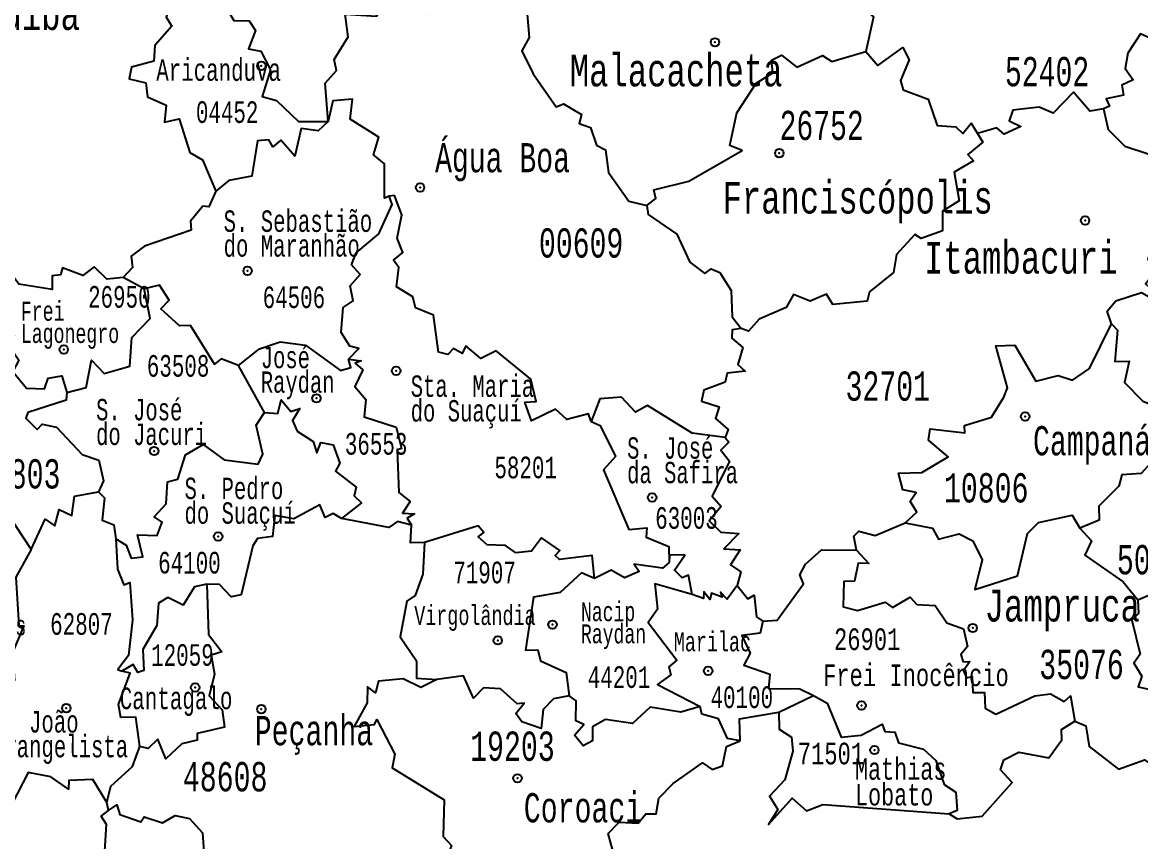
# Model space of a CAD drawing. Header units: millimetres. Extents: x 9851 to 10267, y 23387 to 23778.
# Drawn here: x 10162.65 to 10174.49, y 23537.9 to 23546.58 of the extents above; entities that cross this region are included whole.
import ezdxf
from ezdxf.enums import TextEntityAlignment as Align

# ---------------------------------------------------------------- set-up
doc = ezdxf.new("R2010")
doc.units = ezdxf.units.MM
doc.layers.add('3', color=7, linetype='Continuous')
doc.styles.add('MONOTXT', font='MONOTXT', dxfattribs={"height": 0.2})

# ---------------------------------------------------------------- blocks, each defined once
blk = doc.blocks.new('SEDE')
at = {"layer": '3', "color": 7, "linetype": 'Continuous'}
blk.add_circle((0, 0), 0.00451, dxfattribs=at)

msp = doc.modelspace()

# ---------------------------------------------------------------- linework, layer by layer
at = {"color": 7, "linetype": 'Continuous'}
for p, q in [((10163.943, 23543.759), (10163.722, 23543.879)), ((10165.218, 23542.45), (10164.94, 23542.947)), ((10170.662, 23539.276), (10171.029, 23539.451)), ((10163.565, 23538.234), (10163.548, 23538.319))]:
    msp.add_line(p, q, dxfattribs=at)
for points in [[(10174.427, 23548.005), (10174.583, 23548.014), (10174.56, 23547.952), (10174.427, 23547.92), (10174.294, 23547.628), (10174.031, 23547.414), (10174.123, 23547.313), (10174.122, 23547.096), (10174.261, 23546.858), (10174.491, 23546.878), (10174.667, 23547.019), (10174.629, 23546.81), (10174.743, 23546.723), (10174.635, 23546.587), (10174.618, 23546.4), (10174.489, 23546.462), (10174.356, 23546.255), (10174.326, 23546.092), (10174.412, 23545.973), (10174.293, 23545.916), (10174.308, 23545.81), (10174.127, 23545.772), (10174.162, 23545.695), (10174.097, 23545.665)], [(10164.756, 23547.565), (10164.705, 23547.63), (10164.642, 23547.597), (10164.556, 23547.331), (10164.231, 23546.817), (10164.177, 23546.636), (10164.237, 23546.542), (10164.055, 23546.337), (10164.046, 23546.171), (10163.808, 23546.107), (10163.785, 23545.985), (10163.961, 23545.942), (10163.977, 23545.792), (10164.174, 23545.704), (10164.157, 23545.526), (10164.314, 23545.561), (10164.426, 23545.204), (10164.562, 23545.127), (10164.701, 23544.793)], [(10164.756, 23547.565), (10164.587, 23547.116), (10164.891, 23546.602), (10165.053, 23546.599), (10165.122, 23546.494), (10165.048, 23546.3), (10165.178, 23546.278), (10165.281, 23546.08), (10165.192, 23545.795), (10165.345, 23545.754), (10165.575, 23545.532), (10165.89, 23545.531)], [(10170.795, 23547.225), (10170.979, 23546.907), (10171.428, 23547.127), (10171.561, 23547.107), (10171.568, 23546.72), (10171.661, 23546.641), (10171.58, 23546.274)], [(10165.89, 23545.531), (10165.859, 23545.938), (10165.979, 23546.073), (10165.953, 23546.19), (10166.101, 23546.43), (10166.069, 23546.669), (10166.403, 23546.648), (10166.511, 23546.823), (10166.564, 23546.788), (10166.655, 23546.863), (10166.757, 23546.739), (10166.939, 23546.67), (10167.002, 23546.84), (10166.903, 23546.976), (10167.026, 23547.133), (10167.212, 23546.959), (10167.391, 23547.017), (10167.523, 23546.939)], [(10168.095, 23546.912), (10168.124, 23546.778), (10167.996, 23546.668), (10168.017, 23546.423), (10167.942, 23546.28), (10168.06, 23546.038), (10168.303, 23545.688), (10168.381, 23545.719), (10168.572, 23545.607), (10168.549, 23545.511), (10168.668, 23545.469), (10168.732, 23545.28), (10168.825, 23545.233), (10168.857, 23544.991), (10169.072, 23544.687), (10169.265, 23544.642)], [(10169.265, 23544.642), (10169.358, 23544.716), (10169.339, 23544.808), (10169.707, 23544.9), (10170.271, 23545.226), (10170.142, 23545.279), (10170.216, 23545.622), (10170.421, 23545.938), (10170.596, 23546.048), (10170.582, 23546.18), (10170.689, 23546.236), (10170.852, 23546.107), (10171.124, 23546.232), (10171.221, 23546.168), (10171.58, 23546.274)], [(10171.58, 23546.274), (10171.708, 23546.125), (10171.975, 23546.317), (10172.039, 23546.184), (10171.949, 23545.966), (10171.978, 23545.868), (10172.24, 23545.767), (10172.336, 23545.488), (10172.536, 23545.474), (10172.609, 23545.404), (10172.697, 23545.514), (10172.763, 23545.404)], [(10166.536, 23544.742), (10166.486, 23544.718), (10166.488, 23545.082), (10166.369, 23545.18), (10166.426, 23545.366), (10166.124, 23545.557), (10166.148, 23545.77), (10165.939, 23545.749), (10165.89, 23545.531)], [(10174.097, 23545.665), (10173.953, 23545.642), (10173.78, 23545.843), (10173.565, 23545.621), (10173.415, 23545.684), (10173.136, 23545.651), (10173.1, 23545.54), (10173.221, 23545.479), (10173.047, 23545.398), (10172.969, 23545.465), (10172.763, 23545.404)], [(10174.097, 23545.665), (10174.148, 23545.446), (10174.322, 23545.27), (10174.828, 23545.103), (10174.865, 23544.616), (10175.051, 23544.604)], [(10165.89, 23545.531), (10165.785, 23545.432), (10165.606, 23545.459), (10165.538, 23545.164), (10165.39, 23545.334), (10165.305, 23545.264), (10165.262, 23545.338), (10165.143, 23545.328), (10165.084, 23544.954), (10164.84, 23544.905), (10164.701, 23544.793)], [(10172.763, 23545.404), (10172.821, 23545.312), (10172.661, 23545.182), (10172.723, 23545.115), (10172.515, 23544.996), (10172.569, 23544.691), (10172.393, 23544.58), (10172.393, 23544.374), (10172.167, 23544.293), (10172.1, 23544.333), (10171.907, 23544.121), (10171.873, 23543.931), (10171.621, 23543.727), (10171.594, 23543.63), (10171.232, 23543.594), (10171.165, 23543.704), (10170.993, 23543.627), (10170.815, 23543.699), (10170.74, 23543.562), (10170.452, 23543.436), (10170.339, 23543.309), (10170.261, 23543.338)], [(10164.701, 23544.793), (10164.629, 23544.629), (10164.563, 23544.636), (10164.435, 23544.477), (10164.439, 23544.381), (10163.945, 23544.212), (10163.806, 23544.105), (10163.818, 23543.984), (10163.722, 23543.879)], [(10166.104, 23543.015), (10166.216, 23543.128), (10166.12, 23543.152), (10166.029, 23543.297), (10166.049, 23543.563), (10166.155, 23543.633), (10166.123, 23543.79), (10166.228, 23543.912), (10166.139, 23544.013), (10166.186, 23544.139), (10166.428, 23544.34), (10166.569, 23544.653), (10166.536, 23544.742)], [(10168.674, 23542.352), (10168.647, 23542.435), (10168.417, 23542.375), (10168.296, 23542.484), (10168.043, 23542.361), (10167.971, 23542.559), (10168.091, 23542.565), (10168.034, 23542.802), (10167.667, 23543.101), (10167.505, 23543.021), (10167.349, 23543.154), (10167.31, 23543.073), (10167.217, 23543.126), (10167.158, 23543.063), (10167.057, 23543.089), (10167.005, 23543.481), (10166.816, 23543.557), (10166.788, 23543.673), (10166.613, 23543.78), (10166.637, 23543.985), (10166.583, 23544.064), (10166.682, 23544.145), (10166.621, 23544.294), (10166.67, 23544.542), (10166.594, 23544.747), (10166.536, 23544.742)], [(10169.265, 23544.642), (10169.279, 23544.546), (10169.58, 23544.338), (10169.72, 23544.042), (10169.878, 23543.921), (10169.945, 23543.972), (10170.036, 23543.932), (10170.157, 23543.74), (10170.167, 23543.463), (10170.261, 23543.338)], [(10174.183, 23543.389), (10174.137, 23543.522), (10174.229, 23543.633), (10174.498, 23543.72), (10174.63, 23543.646), (10174.643, 23543.72), (10174.543, 23543.811), (10174.628, 23543.926), (10174.569, 23544.081), (10174.637, 23544.198), (10174.819, 23544.245), (10175.019, 23544.403), (10175.051, 23544.604)], [(10163.722, 23543.879), (10163.547, 23543.86), (10163.413, 23543.991), (10163.293, 23543.9), (10163.079, 23543.983), (10163.057, 23543.908), (10162.969, 23543.896), (10162.97, 23543.751), (10162.617, 23543.809), (10162.544, 23543.905), (10162.466, 23543.819)], [(10162.466, 23543.819), (10162.505, 23543.712), (10162.442, 23543.557), (10162.567, 23543.261), (10162.5, 23543.177), (10162.617, 23543.005), (10162.553, 23542.882), (10162.699, 23542.705), (10162.888, 23542.7), (10162.926, 23542.814), (10163.07, 23542.837), (10163.125, 23542.662)], [(10163.125, 23542.662), (10163.33, 23542.715), (10163.387, 23543.005), (10163.521, 23542.863), (10163.791, 23542.939), (10163.811, 23543.242), (10164.008, 23543.443), (10163.943, 23543.759)], [(10164.94, 23542.947), (10164.758, 23543.017), (10164.687, 23542.96), (10164.435, 23543.369), (10164.316, 23543.366), (10164.119, 23543.547), (10164.207, 23543.638), (10164.105, 23543.798), (10163.943, 23543.759)], [(10171.999, 23541.281), (10172.123, 23541.394), (10172.051, 23541.51), (10172.114, 23541.601), (10171.975, 23541.628), (10171.927, 23541.806), (10172.174, 23541.815), (10172.453, 23541.979), (10172.245, 23542.157), (10172.263, 23542.275), (10172.629, 23542.232), (10172.627, 23542.312), (10172.911, 23542.401), (10173.044, 23542.611), (10173.08, 23542.709), (10172.957, 23543.154), (10173.158, 23543.161), (10173.382, 23542.782), (10173.618, 23542.84), (10173.768, 23542.79), (10173.949, 23542.915), (10174.183, 23543.389)], [(10174.183, 23543.389), (10174.245, 23543.32), (10174.218, 23542.988), (10174.369, 23542.992), (10174.318, 23542.767), (10174.513, 23542.569), (10174.767, 23542.47), (10174.915, 23542.194)], [(10170.261, 23543.338), (10170.168, 23543.324), (10170.165, 23543.235), (10170.281, 23543.138), (10170.226, 23542.957), (10170.303, 23542.887), (10170.113, 23542.867), (10170.092, 23542.772), (10169.867, 23542.686), (10169.842, 23542.57), (10170.028, 23542.508), (10169.99, 23542.387), (10170.124, 23542.268), (10170.094, 23542.185)], [(10164.94, 23542.947), (10165.162, 23543.125), (10165.381, 23543.196), (10165.652, 23543.162), (10166.022, 23542.894), (10166.131, 23542.925), (10166.104, 23543.015)], [(10166.104, 23543.015), (10166.24, 23542.996), (10166.178, 23542.972), (10166.256, 23542.902), (10166.173, 23542.725), (10166.29, 23542.585), (10166.273, 23542.402), (10166.61, 23542.292), (10166.667, 23542.067), (10166.62, 23542.052), (10166.639, 23541.602), (10166.758, 23541.506), (10166.676, 23541.383), (10166.803, 23541.376), (10166.725, 23541.328), (10166.774, 23541.256)], [(10163.125, 23542.662), (10163.118, 23542.58), (10162.712, 23542.448), (10162.691, 23542.39), (10162.809, 23542.27), (10162.862, 23542.326), (10163.015, 23542.292), (10163.286, 23542.004), (10163.462, 23541.944), (10163.512, 23541.725), (10163.458, 23541.609)], [(10165.218, 23542.45), (10165.359, 23542.437), (10165.393, 23542.583), (10165.496, 23542.459), (10165.589, 23542.492), (10165.514, 23542.363), (10165.562, 23542.25), (10165.732, 23542.14), (10165.769, 23542.023), (10165.813, 23542.131), (10165.942, 23542.105), (10166.013, 23541.912), (10165.967, 23541.829), (10166.188, 23541.657), (10166.167, 23541.566), (10166.242, 23541.493), (10166.033, 23541.327)], [(10170.094, 23542.185), (10169.742, 23542.23), (10169.272, 23542.523), (10169.144, 23542.454), (10168.994, 23542.612), (10168.767, 23542.594), (10168.674, 23542.352)], [(10163.642, 23541.111), (10163.752, 23541.045), (10163.807, 23540.905), (10163.927, 23540.921), (10163.872, 23541.154), (10164.079, 23541.145), (10164.132, 23541.286), (10164.05, 23541.345), (10164.176, 23541.482), (10164.19, 23541.716), (10164.3, 23541.743), (10164.38, 23541.999), (10164.566, 23542.11), (10164.79, 23541.946), (10165.151, 23541.903), (10165.198, 23542.007), (10165.129, 23542.314), (10165.218, 23542.45)], [(10168.674, 23542.352), (10168.769, 23542.311), (10168.932, 23541.984), (10168.806, 23541.842), (10169.073, 23541.208), (10169.264, 23541.227), (10169.257, 23541.13), (10169.495, 23541.029), (10169.501, 23540.859)], [(10170.094, 23542.185), (10170.132, 23542.136), (10170.048, 23542.049), (10170.138, 23541.933), (10169.954, 23541.563), (10170.049, 23541.453), (10169.925, 23541.3), (10170.046, 23541.181), (10170.238, 23541.167), (10170.079, 23541.005), (10170.25, 23540.993), (10170.149, 23540.834), (10170.26, 23540.762), (10170.22, 23540.616)], [(10174.915, 23542.194), (10174.947, 23542.046), (10174.658, 23541.984), (10174.497, 23541.801), (10174.29, 23541.788), (10174.261, 23541.667), (10174.047, 23541.456), (10174.05, 23541.31), (10173.848, 23541.224)], [(10174.462, 23540.465), (10175.168, 23540.768), (10175.288, 23540.881), (10175.276, 23540.964), (10175.39, 23541.002), (10175.371, 23541.108), (10175.898, 23541.274), (10176.044, 23541.443), (10176.252, 23541.478), (10176.485, 23541.825)], [(10162.747, 23540.996), (10162.896, 23541.319), (10162.997, 23541.247), (10163.043, 23541.422), (10163.177, 23541.357), (10163.207, 23541.562), (10163.458, 23541.609)], [(10163.458, 23541.609), (10163.524, 23541.545), (10163.5, 23541.309), (10163.622, 23541.259), (10163.642, 23541.111)], [(10162.021, 23541.138), (10162.088, 23541.144), (10162.084, 23541.226), (10162.222, 23541.219), (10162.278, 23541.07), (10162.369, 23541.045), (10162.352, 23541.149), (10162.437, 23541.192), (10162.489, 23541.388), (10162.747, 23540.996)], [(10166.033, 23541.327), (10165.944, 23541.38), (10165.858, 23541.338), (10165.801, 23541.471), (10165.528, 23541.324), (10165.327, 23541.358), (10165.3, 23541.134), (10165.141, 23541.113), (10165.092, 23541.035), (10164.968, 23540.517), (10164.865, 23540.497), (10164.741, 23540.627), (10164.607, 23540.63)], [(10166.774, 23541.256), (10166.623, 23541.294), (10166.534, 23541.23), (10166.033, 23541.327)], [(10166.909, 23541.071), (10166.761, 23541.068), (10166.774, 23541.256)], [(10171.484, 23540.99), (10171.454, 23541.139), (10171.506, 23541.192), (10171.68, 23541.145), (10171.999, 23541.281)], [(10171.999, 23541.281), (10172.289, 23541.222), (10172.352, 23541.108), (10172.568, 23541.164), (10172.714, 23541.089), (10172.814, 23540.889), (10172.734, 23540.574), (10173.188, 23540.717), (10173.292, 23541.166), (10173.408, 23541.285), (10173.765, 23541.363), (10173.848, 23541.224)], [(10168.711, 23540.69), (10168.686, 23540.935), (10168.34, 23540.892), (10168.293, 23540.935), (10168.344, 23540.987), (10168.149, 23541.12), (10168.044, 23540.981), (10167.877, 23540.961), (10167.768, 23541.04), (10167.572, 23541.047), (10167.479, 23541.132), (10167.537, 23541.178), (10167.478, 23541.249), (10166.909, 23541.071)], [(10173.848, 23541.224), (10173.97, 23541.089), (10173.898, 23540.936), (10174.305, 23540.656), (10174.462, 23540.465)], [(10163.642, 23541.111), (10163.662, 23540.789), (10163.727, 23540.624), (10163.792, 23540.649), (10163.821, 23540.251), (10163.777, 23539.876), (10163.665, 23539.727), (10163.708, 23539.709)], [(10166.909, 23541.071), (10166.893, 23540.737), (10166.812, 23540.511), (10166.724, 23540.45), (10166.651, 23540.071), (10166.825, 23539.819), (10166.827, 23539.636), (10167.041, 23539.619)], [(10162.747, 23540.996), (10162.586, 23540.703), (10162.617, 23540.192), (10162.668, 23540.189), (10162.549, 23539.905), (10162.569, 23539.609), (10162.105, 23539.143), (10161.878, 23539.121), (10161.796, 23539.19)], [(10169.744, 23540.52), (10169.704, 23540.725), (10169.636, 23540.696), (10169.557, 23540.777), (10169.667, 23540.938), (10169.502, 23540.942), (10169.501, 23540.859)], [(10170.492, 23540.238), (10170.642, 23540.25), (10170.922, 23540.633), (10170.884, 23540.728), (10170.942, 23540.842), (10171.113, 23540.994), (10171.484, 23540.99)], [(10171.484, 23540.99), (10171.614, 23540.85), (10171.501, 23540.853), (10171.463, 23540.663), (10171.347, 23540.658), (10171.341, 23540.391), (10171.492, 23540.35), (10171.785, 23540.439), (10171.863, 23540.382), (10172.051, 23540.494), (10172.123, 23540.416), (10172.315, 23540.405), (10172.44, 23540.221), (10172.616, 23540.156), (10172.659, 23539.969), (10172.587, 23539.884), (10172.612, 23539.807), (10172.682, 23539.812), (10172.617, 23539.713), (10172.646, 23539.639), (10172.707, 23539.653), (10172.714, 23539.481), (10172.837, 23539.481), (10172.844, 23539.317), (10172.958, 23539.253), (10173.37, 23539.446), (10173.535, 23539.468), (10173.682, 23539.386), (10173.749, 23539.447), (10173.794, 23539.178)], [(10169.501, 23540.859), (10169.43, 23540.799), (10169.128, 23540.842), (10169.181, 23540.764), (10169.028, 23540.698), (10168.887, 23540.778), (10168.711, 23540.69)], [(10168.711, 23540.69), (10168.572, 23540.75), (10168.347, 23540.543), (10168.065, 23540.493), (10167.979, 23539.931), (10168.109, 23539.936), (10168.138, 23539.819), (10168.409, 23539.696), (10168.44, 23539.446)], [(10164.607, 23540.63), (10164.475, 23540.601), (10164.356, 23540.409), (10164.192, 23540.489), (10164.094, 23540.43), (10164.077, 23540.191), (10163.928, 23539.939), (10163.939, 23539.717), (10163.877, 23539.694), (10163.828, 23539.779), (10163.708, 23539.709)], [(10164.607, 23540.63), (10164.623, 23540.097), (10164.766, 23539.915), (10164.652, 23539.878), (10164.688, 23539.678), (10164.632, 23539.447), (10164.767, 23539.299), (10164.792, 23539.114), (10164.504, 23539.049), (10164.505, 23538.976), (10164.343, 23538.938), (10164.173, 23538.779), (10164.087, 23538.988), (10163.984, 23538.889), (10163.897, 23538.909)], [(10169.744, 23540.52), (10169.348, 23540.635), (10169.377, 23540.364), (10169.277, 23540.224), (10169.582, 23539.825), (10169.496, 23539.756), (10169.516, 23539.669), (10169.375, 23539.568), (10169.827, 23539.334)], [(10170.22, 23540.616), (10170.115, 23540.472), (10170.042, 23540.547), (10170.06, 23540.492), (10169.949, 23540.535), (10169.931, 23540.467), (10169.867, 23540.549), (10169.863, 23540.48), (10169.744, 23540.52)], [(10170.22, 23540.616), (10170.332, 23540.474), (10170.399, 23540.515), (10170.423, 23540.283), (10170.492, 23540.238)], [(10174.462, 23540.465), (10174.466, 23540.318), (10174.398, 23540.249), (10174.485, 23539.89), (10174.419, 23539.794), (10174.502, 23539.654), (10174.463, 23539.541), (10174.911, 23539.443), (10174.869, 23539.174), (10175.017, 23539.066)], [(10170.492, 23540.238), (10170.463, 23540.111), (10170.27, 23540.086), (10170.357, 23539.898), (10170.289, 23539.774), (10170.566, 23539.677), (10170.55, 23539.524), (10170.884, 23539.52), (10171.029, 23539.451)], [(10163.897, 23538.909), (10163.853, 23539.222), (10163.695, 23539.218), (10163.67, 23539.355), (10163.793, 23539.688), (10163.708, 23539.709)], [(10167.041, 23539.619), (10166.873, 23539.535), (10166.685, 23539.626), (10166.424, 23539.603), (10166.391, 23539.479), (10166.308, 23539.543), (10166.305, 23539.372), (10166.166, 23539.123), (10166.382, 23539.142), (10166.406, 23539.197), (10166.596, 23538.828), (10166.567, 23538.683), (10167.12, 23538.345), (10167.107, 23537.958), (10167.197, 23537.862), (10167.104, 23537.626), (10167.21, 23537.576), (10167.096, 23537.523), (10167.23, 23537.359)], [(10168.44, 23539.446), (10168.277, 23539.416), (10168.166, 23539.302), (10168.144, 23539.1), (10167.94, 23539.173), (10167.877, 23539.259), (10167.965, 23539.37), (10167.89, 23539.361), (10167.714, 23539.521), (10167.536, 23539.533), (10167.428, 23539.423), (10167.324, 23539.659), (10167.041, 23539.619)], [(10169.827, 23539.334), (10169.623, 23539.275), (10169.298, 23539.329), (10169.113, 23539.154), (10168.826, 23539.196), (10168.688, 23539.119), (10168.687, 23538.969), (10168.59, 23538.918), (10168.499, 23539.032), (10168.595, 23539.142), (10168.512, 23539.181), (10168.515, 23539.396), (10168.44, 23539.446)], [(10171.029, 23539.451), (10171.174, 23539.368), (10171.322, 23539.01), (10171.533, 23539.03), (10171.755, 23539.147), (10171.782, 23539.068), (10171.888, 23539.064), (10171.926, 23538.948), (10172.192, 23538.882), (10172.322, 23538.762), (10172.412, 23538.509), (10172.534, 23538.428), (10172.55, 23538.234), (10172.465, 23538.197)], [(10170.252, 23538.97), (10170.118, 23538.995), (10170.023, 23539.205), (10169.847, 23539.254), (10169.827, 23539.334)], [(10170.252, 23538.97), (10170.246, 23539.204), (10170.662, 23539.276)], [(10170.662, 23539.276), (10170.663, 23539.094), (10170.796, 23539.011), (10170.81, 23538.86), (10170.723, 23538.557), (10170.562, 23538.386), (10170.649, 23538.243), (10170.553, 23538.086), (10170.802, 23538.363), (10170.955, 23538.23), (10171.126, 23538.297), (10172.465, 23538.197)], [(10172.465, 23538.197), (10172.55, 23538.144), (10172.814, 23538.171), (10173.129, 23538.531), (10173.008, 23538.662), (10173.044, 23538.77), (10173.201, 23538.849), (10173.519, 23538.79), (10173.657, 23538.98), (10173.653, 23539.092), (10173.794, 23539.178)], [(10173.794, 23539.178), (10173.912, 23539.129), (10173.947, 23538.909), (10174.255, 23538.671), (10174.531, 23538.768), (10174.654, 23538.684), (10174.663, 23538.855), (10174.887, 23538.915), (10175.017, 23539.066)], [(10163.548, 23538.319), (10163.59, 23538.49), (10163.82, 23538.698), (10163.897, 23538.909)], [(10167.737, 23537.401), (10167.792, 23537.378), (10167.831, 23537.504), (10168.017, 23537.596), (10168.135, 23537.552), (10168.279, 23537.748), (10168.326, 23537.672), (10168.599, 23537.703), (10168.579, 23537.644), (10168.752, 23537.782), (10168.925, 23537.731), (10168.856, 23537.99), (10168.969, 23538.108), (10169.171, 23538.1), (10169.253, 23538.196), (10169.362, 23538.196), (10169.389, 23538.362), (10169.542, 23538.517), (10169.854, 23538.738), (10169.954, 23538.666), (10170.065, 23538.707), (10170.106, 23538.909), (10170.252, 23538.97)], [(10163.548, 23538.319), (10163.398, 23538.561), (10163.144, 23538.551), (10163.141, 23538.459), (10162.954, 23538.59), (10162.715, 23538.635), (10162.542, 23538.3), (10162.532, 23538.082), (10162.248, 23538.049)], [(10163.525, 23537.807), (10163.545, 23538.084), (10163.486, 23538.173), (10163.565, 23538.234)], [(10163.565, 23538.234), (10163.655, 23538.294), (10163.684, 23538.191), (10163.909, 23538.111), (10163.942, 23538.167), (10164.137, 23538.101), (10164.271, 23538.18), (10164.423, 23538.147), (10164.559, 23537.995), (10164.583, 23537.695), (10164.667, 23537.733), (10164.859, 23537.67)]]:
    msp.add_lwpolyline(points, dxfattribs=at)
for p in [(10169.985, 23546.371), (10165.183, 23546.121), (10170.666, 23545.196), (10166.863, 23544.832), (10173.902, 23544.482), (10165.038, 23543.949), (10163.091, 23543.116), (10166.61, 23542.891), (10165.766, 23542.599), (10173.269, 23542.407), (10164.049, 23542.041), (10169.319, 23541.549), (10164.727, 23541.135), (10168.266, 23540.202), (10172.713, 23540.166), (10167.685, 23540.035), (10169.913, 23539.713), (10164.483, 23539.535), (10163.119, 23539.316), (10165.183, 23539.307), (10171.535, 23539.345), (10171.672, 23538.873), (10167.894, 23538.574)]:
    msp.add_point(p, dxfattribs=at)

# ---------------------------------------------------------------- block references
for p, xscale, yscale, zscale, rotation in [((10169.985, 23546.371), 10, 10, 10, 1.851412405320195), ((10165.183, 23546.121), 10, 10, 10, 1.749442762073097), ((10170.666, 23545.196), 10.00002217989986, 10.00002217989986, 10, 1.870896179128261), ((10166.863, 23544.832), 10, 10, 10, 1.790285619620586), ((10173.902, 23544.482), 10.00002169298408, 10.00002169298408, 10, 1.942973309086842), ((10165.038, 23543.949), 9.999979307476147, 9.999979307476147, 10, 1.753451120947659), ((10163.091, 23543.116), 10, 10, 10, 1.712608276751322), ((10166.61, 23542.891), 10, 10, 10, 1.791352317802376), ((10165.766, 23542.599), 10.00000000000001, 10.00000000000001, 10.00000000000001, 1.773735122760109), ((10173.269, 23542.407), 10, 10, 10, 1.938973538452605), ((10164.049, 23542.041), 9.99998588330453, 9.99998588330453, 10, 1.737167303014107), ((10169.319, 23541.549), 9.999983926201585, 9.999983926201585, 10, 1.855954344902146), ((10164.727, 23541.135), 9.999986434515549, 9.999986434515549, 10, 1.754784521687919), ((10168.266, 23540.202), 10.00001851442416, 10.00001851442416, 10, 1.837261923494044), ((10172.713, 23540.166), 9.999982290240602, 9.999982290240602, 10, 1.936307014190835), ((10167.685, 23540.035), 10, 10, 10, 1.824719988042203), ((10169.913, 23539.713), 9.999999999999998, 9.999999999999998, 9.999999999999998, 1.875704813028777), ((10164.483, 23539.535), 9.999979307476147, 9.999979307476147, 10, 1.753451120947659), ((10163.119, 23539.316), 10, 10, 10, 1.722750297926102), ((10171.535, 23539.345), 9.999987399351603, 9.999987399351603, 10, 1.913347835715554), ((10165.183, 23539.307), 10.0000215215715, 10.0000215215715, 10, 1.769993396206686), ((10171.672, 23538.873), 10.00001541999748, 10.00001541999748, 10, 1.918147635684118), ((10167.894, 23538.574), 10, 10, 10, 1.833795244920859)]:
    msp.add_blockref('SEDE', p, dxfattribs=dict(at, xscale=xscale, yscale=yscale, zscale=zscale, rotation=rotation))

# ---------------------------------------------------------------- texts
at = {"color": 7, "linetype": 'Continuous', "style": 'MONOTXT'}
for s, height, rotation, width, p in [('Itamarandiba', 0.33512, 0, 0.705882, (10160.806, 23546.502)), ('26752', 0.3086, 360, 0.666667, (10170.669, 23545.336)), ('%%193gua Boa', 0.30937, 360, 0.666661, (10167.022, 23544.994)), ('Jampruca', 0.3363, 0, 0.70588, (10172.839, 23540.235)), ('Pe%%231anha', 0.31044, 360, 0.666667, (10165.113, 23538.924))]:
    msp.add_text(s, height=height, rotation=rotation, dxfattribs=dict(at, width=width)).set_placement(p)
at = {"color": 7, "linetype": 'Continuous', "style": 'MONOTXT', "width": 0.705881}
msp.add_text('Malacacheta', height=0.33514, dxfattribs=at).set_placement((10169.574, 23546.239), align=Align.TOP_CENTER)
at = {"color": 7, "linetype": 'Continuous', "style": 'MONOTXT', "width": 0.666683}
msp.add_text('Aricanduva', height=0.2288, dxfattribs=at).set_placement((10164.071, 23546.077), align=Align.MIDDLE_LEFT)
at = {"color": 7, "linetype": 'Continuous', "style": 'MONOTXT'}
for s, height, width, p in [('52402', 0.3092, 0.666667, (10173.5, 23546.06)), ('64506', 0.2291, 0.666675, (10165.528, 23543.67)), ('32701', 0.3098, 0.666664, (10171.814, 23542.729)), ('10806', 0.31, 0.666667, (10172.856, 23541.651)), ('Cantagalo', 0.2297, 0.666687, (10164.281, 23539.396))]:
    msp.add_text(s, height=height, dxfattribs=dict(at, width=width)).set_placement(p, align=Align.MIDDLE)
for s, height, rotation, width, p in [('04452', 0.2289, 360, 0.666683, (10164.491, 23545.631)), ('S. Sebasti%%227o ', 0.22712, 359.9933, 0.666687, (10164.784, 23544.476)), ('do Maranh%%227o', 0.22712, 359.9933, 0.666687, (10164.784, 23544.214)), ('Frei ', 0.2006, 359.9919, 0.666671, (10162.637, 23543.521)), ('Lagonegro', 0.2006, 359.9919, 0.666671, (10162.637, 23543.286)), ('Jos%%233 ', 0.2251, 359.9902, 0.666675, (10165.178, 23543.031)), ('Raydan', 0.2251, 359.9902, 0.666675, (10165.178, 23542.771)), ('Sta. Maria ', 0.22642, 359.9911, 0.666679, (10166.764, 23542.728)), ('S. Jos%%233 ', 0.22612, 359.9908, 0.666675, (10163.434, 23542.479)), ('do Sua%%231u%%237', 0.22642, 359.9911, 0.666679, (10166.764, 23542.467)), ('do Jacuri', 0.2261, 359.9908, 0.666675, (10163.434, 23542.218)), ('S. Jos%%233 ', 0.22586, 359.9901, 0.666671, (10169.055, 23542.073)), ('da Safira', 0.2259, 359.9901, 0.666671, (10169.055, 23541.813)), ('S. Pedro ', 0.2266, 359.9912, 0.666687, (10164.37, 23541.645)), ('do Sua%%231u%%237', 0.22656, 359.9912, 0.666687, (10164.37, 23541.384)), ('Nacip ', 0.1993, 359.9898, 0.666657, (10168.566, 23540.338)), ('Raydan', 0.1993, 359.9898, 0.666657, (10168.566, 23540.104)), ('26901', 0.2298, 0, 0.705886, (10171.245, 23540.047)), ('Frei Inoc%%234ncio', 0.22983, 360, 0.705886, (10171.129, 23539.665)), ('S. Jo%%227o ', 0.22729, 359.9922, 0.666679, (10162.331, 23539.172)), ('Evangelista', 0.22729, 359.9922, 0.666679, (10162.331, 23538.91)), ('71501', 0.2299, 360, 0.705887, (10170.861, 23538.836)), ('Mathias ', 0.2262, 359.9897, 0.705884, (10171.467, 23538.672)), ('Lobato', 0.2262, 359.9897, 0.705884, (10171.467, 23538.399))]:
    msp.add_text(s, height=height, rotation=rotation, dxfattribs=dict(at, width=width)).set_placement(p, align=Align.MIDDLE_LEFT)
for s, height, rotation, width, p in [('Francisc%%243polis', 0.3351, 360, 0.704226, (10170.066, 23544.892)), ('Coroaci', 0.3105, 0, 0.66667, (10167.961, 23538.417))]:
    msp.add_text(s, height=height, rotation=rotation, dxfattribs=dict(at, width=width)).set_placement(p, align=Align.TOP_LEFT)
for s, height, rotation, width, p in [('00609', 0.3095, 360, 0.666661, (10168.568, 23544.245)), ('26950', 0.2291, 360, 0.666687, (10163.68, 23543.674)), ('63508', 0.2292, 360, 0.666679, (10164.302, 23542.943)), ('36553', 0.2293, 0, 0.666675, (10166.398, 23542.117)), ('58201', 0.2293, 0, 0.666683, (10167.981, 23541.867)), ('16803', 0.3099, 0, 0.666664, (10162.61, 23541.799)), ('63003', 0.2294, 0, 0.666683, (10169.683, 23541.332)), ('50000', 0.3101, 360, 0.666667, (10174.686, 23540.89)), ('64100', 0.2295, 0, 0.666675, (10164.422, 23540.858)), ('71907', 0.2295, 0, 0.666679, (10167.546, 23540.754)), ('62807', 0.2296, 0, 0.666679, (10163.279, 23540.209)), ('12059', 0.2296, 0, 0.666679, (10164.348, 23539.88)), ('35076', 0.3103, 360, 0.666664, (10173.865, 23539.78)), ('44201', 0.2296, 0, 0.666671, (10168.969, 23539.646)), ('40100', 0.2297, 0, 0.666683, (10170.269, 23539.433)), ('19203', 0.3104, 360, 0.66667, (10167.841, 23538.914)), ('48608', 0.3105, 0, 0.666667, (10164.8, 23538.591))]:
    msp.add_text(s, height=height, rotation=rotation, dxfattribs=dict(at, width=width)).set_placement(p, align=Align.MIDDLE)
at = {"color": 7, "linetype": 'Continuous', "style": 'MONOTXT', "width": 0.705879}
msp.add_text('Itambacuri', height=0.3355, rotation=0, dxfattribs=at).set_placement((10174.247, 23544.256), align=Align.TOP_RIGHT)
at = {"color": 7, "linetype": 'Continuous', "style": 'MONOTXT', "width": 0.666667}
msp.add_text('Campan%%225rio', height=0.30983, dxfattribs=at).set_placement((10173.351, 23542.305), align=Align.TOP_LEFT)
at = {"color": 7, "linetype": 'Continuous', "style": 'MONOTXT'}
for s, height, width, p in [('Paulistas', 0.2023, 0.666667, (10162.17, 23540.089)), ('Virgol%%226ndia', 0.20231, 0.666676, (10167.444, 23540.198)), ('Marilac', 0.2023, 0.666671, (10169.958, 23539.919))]:
    msp.add_text(s, height=height, rotation=0, dxfattribs=dict(at, width=width)).set_placement(p, align=Align.CENTER)

doc.saveas('drawing.dxf')
